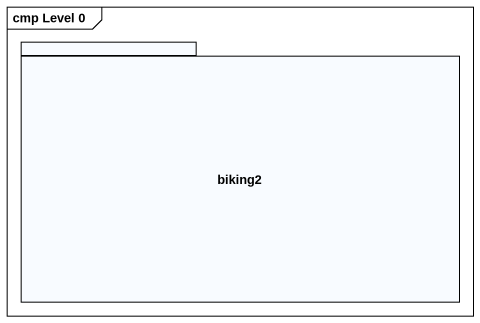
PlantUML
@startuml
mainframe cmp Level 0
package biking2 {
}
@enduml
